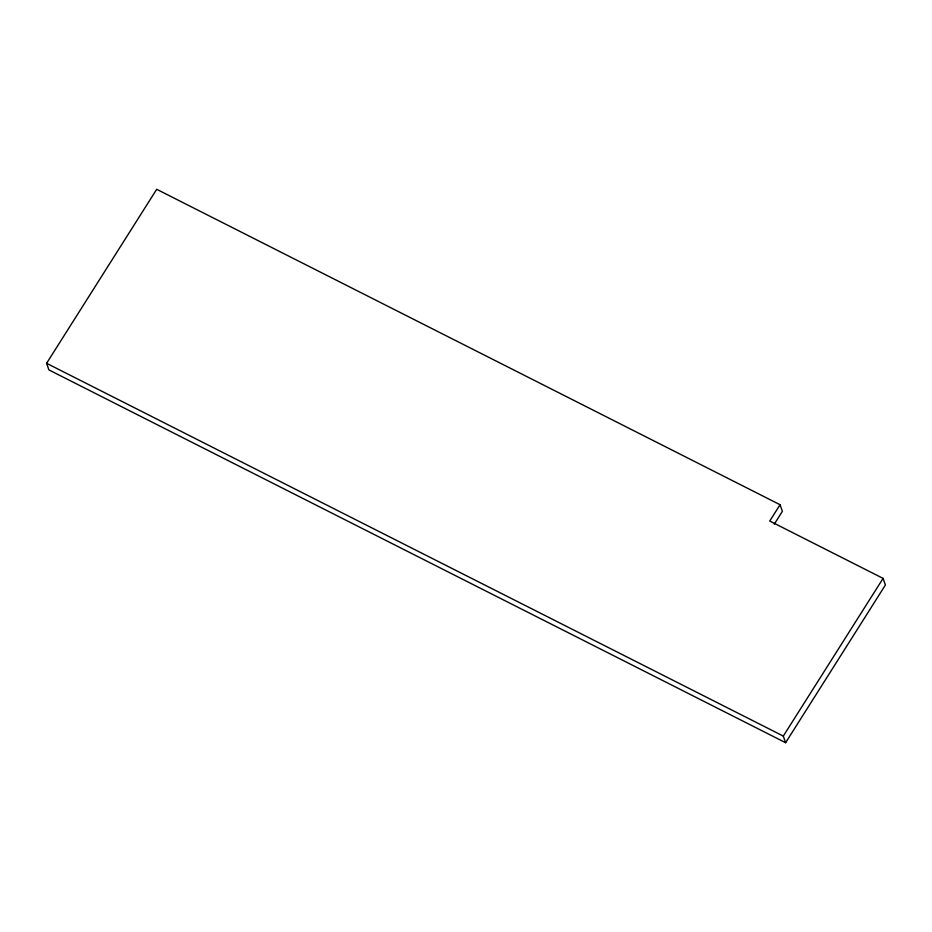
<?xml version="1.0" encoding="UTF-8"?>
<svg xmlns="http://www.w3.org/2000/svg" width="932" height="932" viewBox="0 0 932 932"><rect width="100%" height="100%" fill="white"/><g stroke="black" fill="none" stroke-linecap="round" stroke-linejoin="round"><path stroke-width="1.4" d="M780.061 504.725L769.739 521.035L883.082 578.388L885.4 585.016L785.618 742.699L48.918 369.922L46.6 363.305L156.704 189.301L780.061 504.725L782.379 511.353L774.271 524.168M785.618 742.699L783.299 736.082L883.082 578.388M46.6 363.305L783.299 736.082"/></g></svg>
